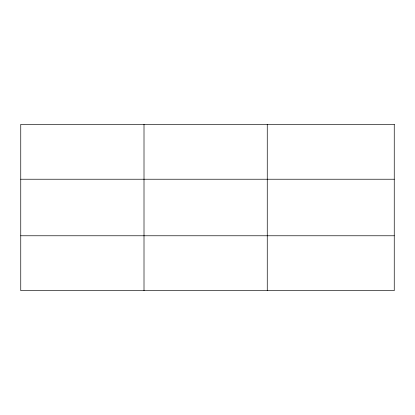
<?xml version="1.0" encoding="UTF-8"?>
<svg xmlns="http://www.w3.org/2000/svg" width="415" height="415" viewBox="0 0 415 415"><rect width="100%" height="100%" fill="white"/><g stroke="black" fill="none" stroke-linecap="round" stroke-linejoin="round"><path stroke-width="0.62" d="M144.005 124.35L144.005 290.65M267.26 124.35L267.26 290.65M20.75 179.228L394.25 179.228M20.75 235.772L394.25 235.772M394.25 124.35L394.25 290.65L20.75 290.65L20.75 124.35L394.25 124.35"/></g></svg>
